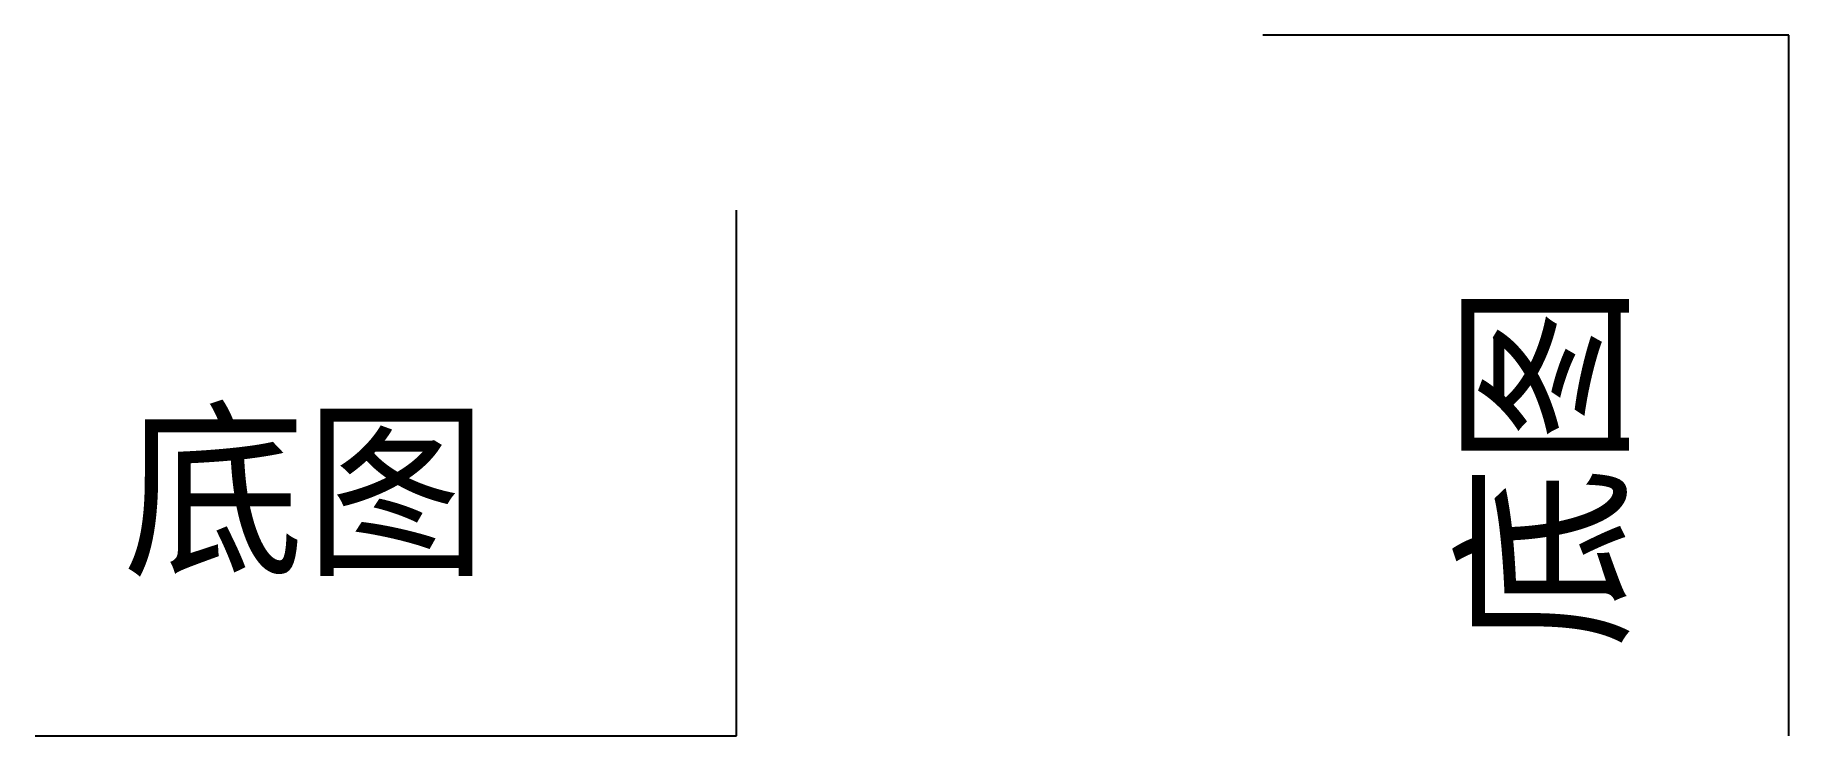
# Model space of a CAD drawing. Header units: metres. Extents: x 0 to 10, y 0 to 4.
import ezdxf

# ---------------------------------------------------------------- set-up
doc = ezdxf.new("R2010")
doc.units = ezdxf.units.M

# ---------------------------------------------------------------- blocks, each defined once
blk = doc.blocks.new('J26-9#楼底图$0$$lvtry$00000179')
for p, q in [((4, 0), (4, 3)), ((0, 0), (4, 0))]:
    blk.add_line(p, q)
blk.add_text('底图', height=0.8).set_placement((0.5, 1))

msp = doc.modelspace()

# ---------------------------------------------------------------- block references
at = {"rotation": 90}
msp.add_blockref('J26-9#楼底图$0$$lvtry$00000179', (10, 0), dxfattribs=at)
msp.add_blockref('J26-9#楼底图$0$$lvtry$00000179', (0, 0))

doc.saveas('drawing.dxf')
